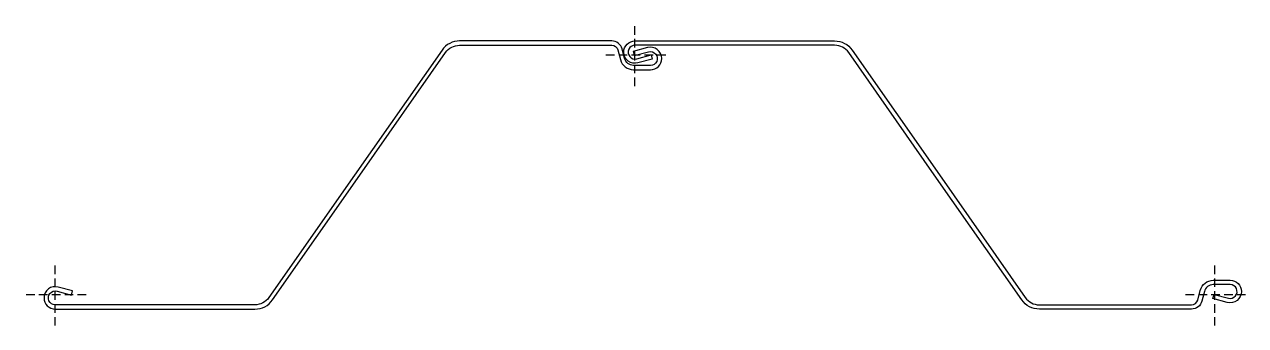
# Model space of a CAD drawing. Header units: millimetres. Extents: x -36 to 1388, y -36 to 315.
import ezdxf

# ---------------------------------------------------------------- set-up
doc = ezdxf.new("R2010")
doc.units = ezdxf.units.MM
doc.linetypes.add('DASHED', pattern=[0.75, 0.5, -0.25])
doc.layers.add('ref', color=251, linetype='Continuous', plot=False)

msp = doc.modelspace()

# ---------------------------------------------------------------- linework, layer by layer
for points in [[(0, -11.8, -1.140281), (2.1, 4.1), (18.8, -0.4), (20.1, 4.4), (3.4, 8.9, 0.493145), (-13.1, -3.7, 0.414214), (0, -16.8), (232.8, -16.8, 0.244699), (253.3, -6.1), (355, 139.2), (455.1, 282.1, -0.244699), (471.5, 290.6), (648.9, 290.6, -0.340671), (656.1, 285.1), (659.1, 273.9, 0.340671), (674.3, 262.1), (694, 262.1, 0.414214), (707.1, 275.2, 0.493145), (690.6, 287.8), (673.9, 283.3), (675.2, 278.5), (691.9, 283, -1.140281), (694, 267.1), (674.3, 267.1, -0.340671), (663.9, 275.2), (661, 286.3, 0.340671), (648.9, 295.6), (471.5, 295.6, 0.244699), (451, 285), (348.9, 139.2), (249.2, -3.2, -0.244699), (232.8, -11.8)], [(908.8, 295.6, -0.244699), (929.3, 285), (1031, 139.7), (1131.1, -3.2, 0.244699), (1147.5, -11.8), (1324.9, -11.8, 0.340671), (1332.1, -6.2), (1335.1, 5, -0.340671), (1350.3, 16.8), (1370, 16.8, -0.414214), (1383.1, 3.7, -0.493145), (1366.6, -8.9), (1349.9, -4.4), (1351.2, 0.4), (1367.9, -4.1, 1.140281), (1370, 11.7), (1350.3, 11.7, 0.340671), (1339.9, 3.7), (1337, -7.4, -0.340671), (1324.9, -16.8), (1147.5, -16.8, -0.244699), (1127, -6.1), (1024.9, 139.7), (925.2, 282.1, 0.244699), (908.8, 290.6), (676, 290.6, 1.140281), (678.1, 274.8), (694.8, 279.3), (696.1, 274.5), (679.4, 270, -0.493145), (662.9, 282.6, -0.414214), (676, 295.6)]]:
    msp.add_lwpolyline(points, format="xyb", close=True)
at = {"layer": 'ref', "linetype": 'DASHED', "ltscale": 20}
for p, q in [((676, 242.9), (676, 314.8)), ((712, 278.9), (640, 278.9)), ((0, -36), (0, 36)), ((1352, -36), (1352, 36)), ((36, 0), (-36, 0)), ((1388, 0), (1316, 0))]:
    msp.add_line(p, q, dxfattribs=at)

doc.saveas('drawing.dxf')
